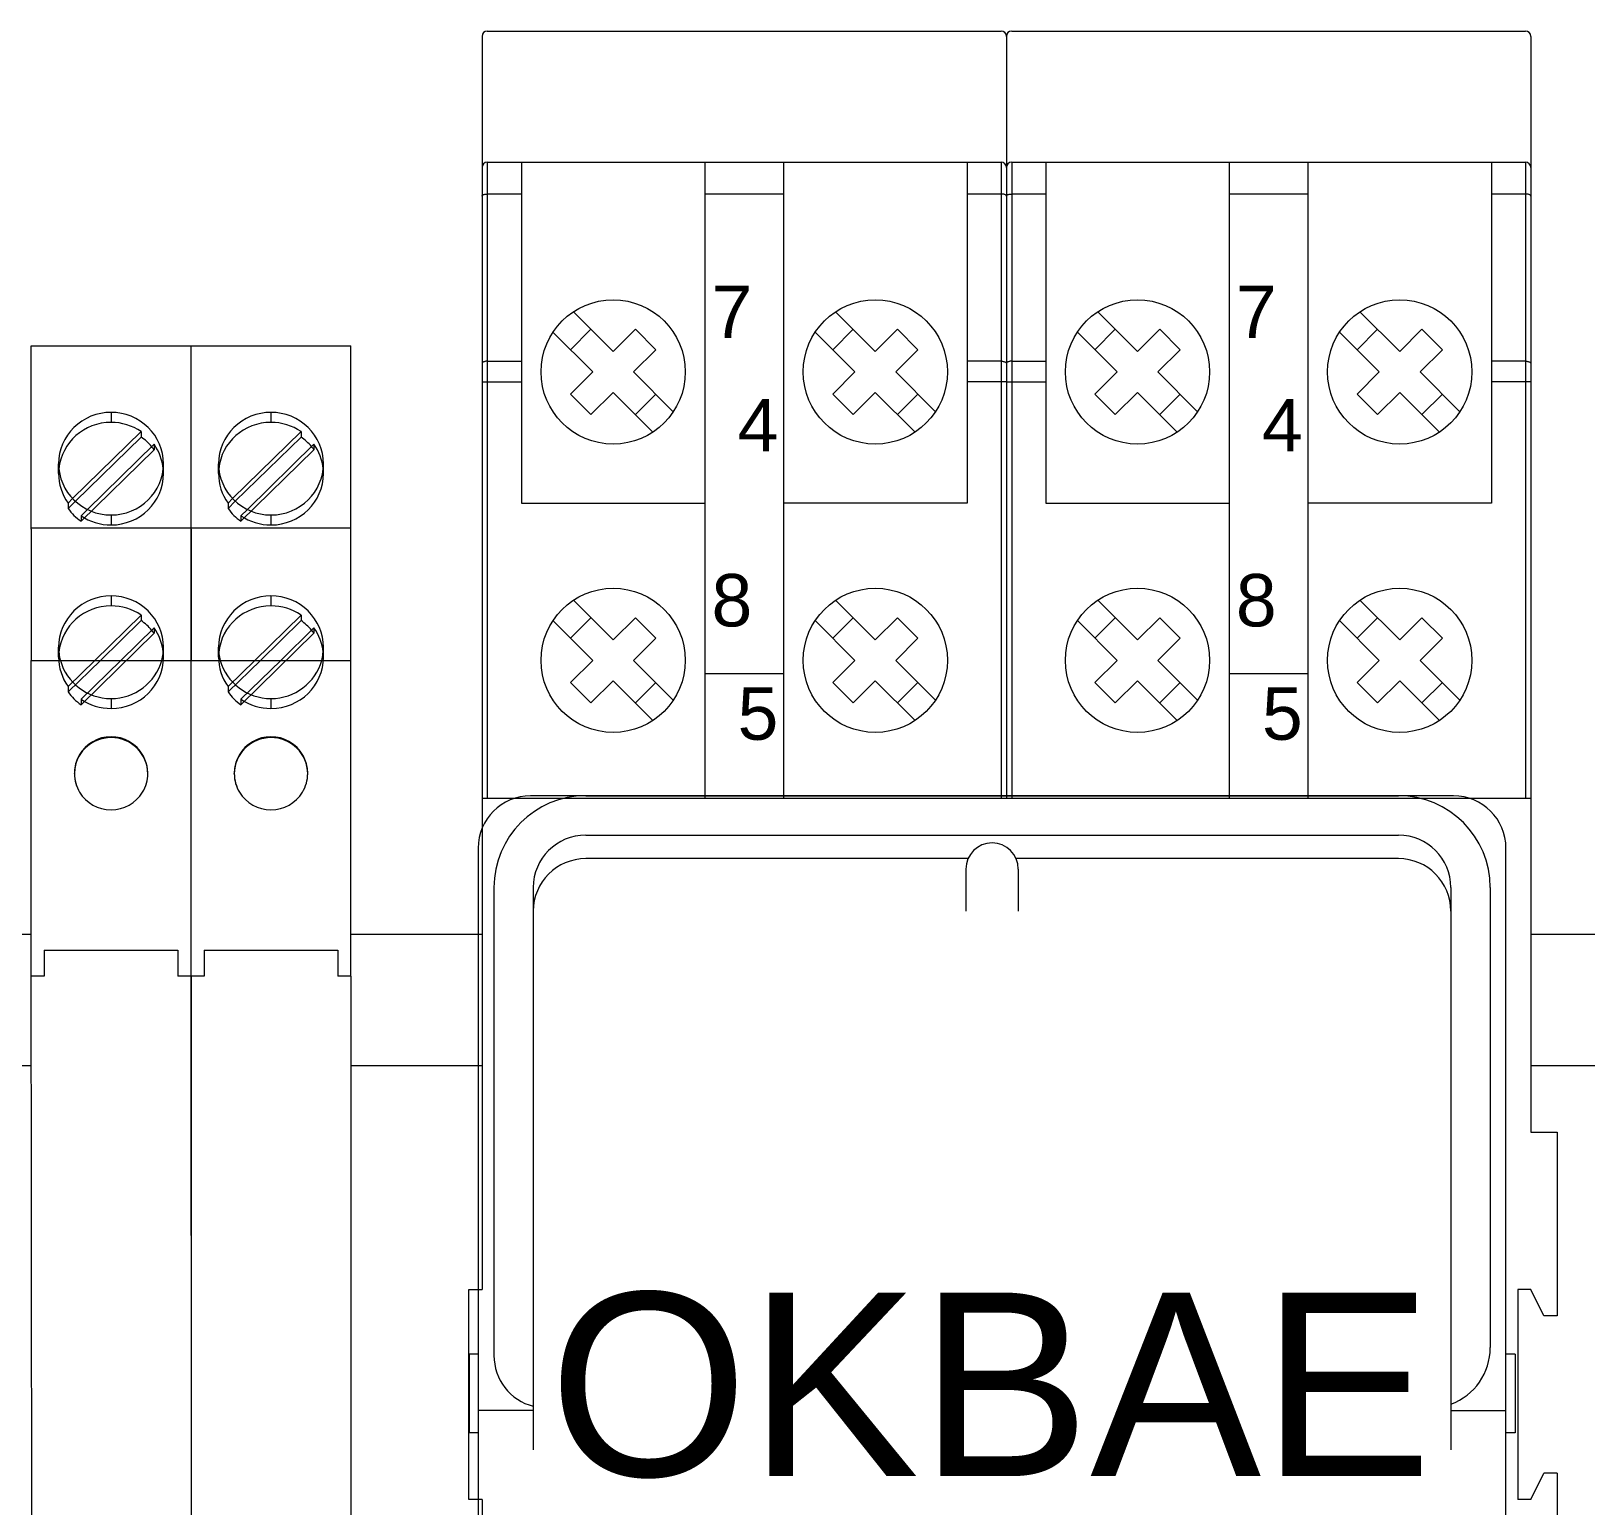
# Model space of a CAD drawing. Header units: millimetres. Extents: x 4137 to 6698, y 1400 to 3585.
# Drawn here: x 6383.2 to 6442.5, y 2304.5 to 2360.8 of the extents above; entities that cross this region are included whole.
import ezdxf

# ---------------------------------------------------------------- set-up
doc = ezdxf.new("R2010")
doc.units = ezdxf.units.MM
doc.layers.add('000-PI-Oprema', color=30, linetype='Continuous', lineweight=5)
doc.layers.add('000-PI-ORMAR', color=2, linetype='Continuous')
doc.layers.add('002-PI-Kabelska kanalica', color=150, linetype='Continuous')
doc.styles.get("Standard").update_dxf_attribs({"font": 'arial.ttf'})

msp = doc.modelspace()

# ---------------------------------------------------------------- linework, layer by layer
at = {"layer": '000-PI-Oprema', "color": 0, "linetype": 'ByBlock', "lineweight": 0}
for p, q in [((6400.447718455784, 2360.567749498172), (6400.447718455784, 2312.767749498176)), ((6400.647718455781, 2360.767749498176), (6420.247718455787, 2360.767749498176)), ((6420.447718455784, 2360.567749498172), (6420.447718455784, 2331.517749498176)), ((6420.647718455781, 2360.767749498176), (6440.247718455787, 2360.767749498176)), ((6440.447718455784, 2360.567749498172), (6440.447718455784, 2318.767749498176)), ((6400.647718455781, 2355.767749498176), (6400.647718455781, 2331.517749498176)), ((6400.647718455781, 2355.767749498176), (6420.247718455787, 2355.767749498176)), ((6401.947718455784, 2355.767749498176), (6401.947718455784, 2342.767749498176)), ((6408.947718455784, 2355.767749498176), (6408.947718455784, 2331.517749498176)), ((6411.947718455784, 2355.767749498176), (6411.947718455784, 2331.517749498176)), ((6418.947718455784, 2355.767749498176), (6418.947718455784, 2342.767749498176)), ((6420.247718455787, 2355.767749498176), (6420.247718455779, 2331.517749498176)), ((6420.647718455781, 2355.767749498176), (6420.647718455781, 2331.517749498176)), ((6420.647718455781, 2355.767749498176), (6440.247718455787, 2355.767749498176)), ((6421.947718455784, 2355.767749498176), (6421.947718455784, 2342.767749498176)), ((6428.947718455784, 2355.767749498176), (6428.947718455784, 2331.517749498176)), ((6431.947718455784, 2355.767749498176), (6431.947718455784, 2331.517749498176)), ((6438.947718455784, 2355.767749498176), (6438.947718455784, 2342.767749498176)), ((6440.247718455787, 2355.767749498176), (6440.247718455779, 2331.517749498176)), ((6401.947718455784, 2354.552670207522), (6400.647718455781, 2354.552670207522)), ((6411.947718455784, 2354.552670207522), (6408.947718455784, 2354.552670207522)), ((6420.247718455787, 2354.552670207522), (6418.947718455784, 2354.552670207522)), ((6421.947718455784, 2354.552670207522), (6420.647718455781, 2354.552670207522)), ((6431.947718455784, 2354.552670207522), (6428.947718455784, 2354.552670207522)), ((6440.247718455787, 2354.552670207522), (6438.947718455784, 2354.552670207522)), ((6403.931371297112, 2350.061746050909), (6405.447718455784, 2348.545398892238)), ((6413.931371297112, 2350.061746050909), (6415.447718455784, 2348.545398892238)), ((6423.931371297112, 2350.061746050909), (6425.447718455784, 2348.545398892238)), ((6433.931371297112, 2350.061746050909), (6435.447718455784, 2348.545398892238)), ((6403.153553837801, 2349.283928591605), (6404.66990099648, 2347.767581432927)), ((6403.821368789548, 2348.616113639866), (6404.599186248852, 2349.39393109917)), ((6405.447718455784, 2348.545398892238), (6406.296246593207, 2349.393927029661)), ((6406.296246593207, 2349.393927029661), (6407.074064052511, 2348.616109570357)), ((6413.153553837801, 2349.283928591605), (6414.66990099648, 2347.767581432927)), ((6413.821368789548, 2348.616113639866), (6414.599186248852, 2349.39393109917)), ((6415.447718455784, 2348.545398892238), (6416.296246593207, 2349.393927029661)), ((6416.296246593207, 2349.393927029661), (6417.074064052511, 2348.616109570357)), ((6423.153553837801, 2349.283928591605), (6424.66990099648, 2347.767581432927)), ((6423.821368789548, 2348.616113639866), (6424.599186248852, 2349.39393109917)), ((6425.447718455784, 2348.545398892238), (6426.296246593207, 2349.393927029661)), ((6426.296246593207, 2349.393927029661), (6427.074064052511, 2348.616109570357)), ((6433.153553837801, 2349.283928591605), (6434.66990099648, 2347.767581432927)), ((6433.821368789548, 2348.616113639866), (6434.599186248852, 2349.39393109917)), ((6435.447718455784, 2348.545398892238), (6436.296246593207, 2349.393927029661)), ((6436.296246593207, 2349.393927029661), (6437.074064052511, 2348.616109570357)), ((6406.225535915088, 2347.767581432927), (6407.074064052511, 2348.616109570357)), ((6416.225535915088, 2347.767581432927), (6417.074064052511, 2348.616109570357)), ((6426.225535915088, 2347.767581432927), (6427.074064052511, 2348.616109570357)), ((6436.225535915088, 2347.767581432927), (6437.074064052511, 2348.616109570357)), ((6400.647718455781, 2348.175578224022), (6401.947718455784, 2348.175578224022)), ((6403.821372859056, 2346.919053295504), (6404.66990099648, 2347.767581432927)), ((6406.225535915088, 2347.767581432927), (6407.741883073759, 2346.251234274256)), ((6413.821372859056, 2346.919053295504), (6414.66990099648, 2347.767581432927)), ((6416.225535915088, 2347.767581432927), (6417.741883073759, 2346.251234274256)), ((6420.247718455779, 2348.175578224022), (6418.947718455784, 2348.175578224022)), ((6420.647718455781, 2348.175578224022), (6421.947718455784, 2348.175578224022)), ((6423.821372859056, 2346.919053295504), (6424.66990099648, 2347.767581432927)), ((6426.225535915088, 2347.767581432927), (6427.741883073759, 2346.251234274256)), ((6433.821372859056, 2346.919053295504), (6434.66990099648, 2347.767581432927)), ((6436.225535915088, 2347.767581432927), (6437.741883073759, 2346.251234274256)), ((6440.247718455779, 2348.175578224022), (6438.947718455784, 2348.175578224022)), ((6400.447718455784, 2347.390657514727), (6401.947718455784, 2347.390657514727)), ((6420.447718455784, 2347.390657514727), (6418.947718455784, 2347.390657514727)), ((6420.447718455784, 2347.390657514727), (6421.947718455784, 2347.390657514727)), ((6440.447718455784, 2347.390657514727), (6438.947718455784, 2347.390657514727)), ((6403.821372859056, 2346.919053295504), (6404.59919031836, 2346.141235836199)), ((6404.59919031836, 2346.141235836199), (6405.447718455784, 2346.989763973623)), ((6405.447718455784, 2346.989763973623), (6406.964065614455, 2345.473416814952)), ((6406.296250662715, 2346.141231766691), (6407.07406812202, 2346.919049225995)), ((6413.821372859056, 2346.919053295504), (6414.59919031836, 2346.141235836199)), ((6414.59919031836, 2346.141235836199), (6415.447718455784, 2346.989763973623)), ((6415.447718455784, 2346.989763973623), (6416.964065614455, 2345.473416814952)), ((6416.296250662715, 2346.141231766691), (6417.07406812202, 2346.919049225995)), ((6423.821372859056, 2346.919053295504), (6424.59919031836, 2346.141235836199)), ((6424.59919031836, 2346.141235836199), (6425.447718455784, 2346.989763973623)), ((6425.447718455784, 2346.989763973623), (6426.964065614455, 2345.473416814952)), ((6426.296250662715, 2346.141231766691), (6427.07406812202, 2346.919049225995)), ((6433.821372859056, 2346.919053295504), (6434.59919031836, 2346.141235836199)), ((6434.59919031836, 2346.141235836199), (6435.447718455784, 2346.989763973623)), ((6435.447718455784, 2346.989763973623), (6436.964065614455, 2345.473416814952)), ((6436.296250662715, 2346.141231766691), (6437.07406812202, 2346.919049225995)), ((6401.947718455784, 2342.767749498176), (6408.947718455784, 2342.767749498176)), ((6418.947718455784, 2342.767749498176), (6411.947718455784, 2342.767749498176)), ((6421.947718455784, 2342.767749498176), (6428.947718455784, 2342.767749498176)), ((6438.947718455784, 2342.767749498176), (6431.947718455784, 2342.767749498176)), ((6403.931371297112, 2339.061746050909), (6405.447718455784, 2337.545398892238)), ((6413.931371297112, 2339.061746050909), (6415.447718455784, 2337.545398892238)), ((6423.931371297112, 2339.061746050909), (6425.447718455784, 2337.545398892238)), ((6433.931371297112, 2339.061746050909), (6435.447718455784, 2337.545398892238)), ((6403.153553837801, 2338.283928591605), (6404.66990099648, 2336.767581432927)), ((6403.821368789548, 2337.616113639866), (6404.599186248852, 2338.39393109917)), ((6405.447718455784, 2337.545398892238), (6406.296246593207, 2338.393927029661)), ((6406.296246593207, 2338.393927029661), (6407.074064052511, 2337.616109570357)), ((6413.153553837801, 2338.283928591605), (6414.66990099648, 2336.767581432927)), ((6413.821368789548, 2337.616113639866), (6414.599186248852, 2338.39393109917)), ((6415.447718455784, 2337.545398892238), (6416.296246593207, 2338.393927029661)), ((6416.296246593207, 2338.393927029661), (6417.074064052511, 2337.616109570357)), ((6423.153553837801, 2338.283928591605), (6424.66990099648, 2336.767581432927)), ((6423.821368789548, 2337.616113639866), (6424.599186248852, 2338.39393109917)), ((6425.447718455784, 2337.545398892238), (6426.296246593207, 2338.393927029661)), ((6426.296246593207, 2338.393927029661), (6427.074064052511, 2337.616109570357)), ((6433.153553837801, 2338.283928591605), (6434.66990099648, 2336.767581432927)), ((6433.821368789548, 2337.616113639866), (6434.599186248852, 2338.39393109917)), ((6435.447718455784, 2337.545398892238), (6436.296246593207, 2338.393927029661)), ((6436.296246593207, 2338.393927029661), (6437.074064052511, 2337.616109570357)), ((6406.225535915088, 2336.767581432927), (6407.074064052511, 2337.616109570357)), ((6416.225535915088, 2336.767581432927), (6417.074064052511, 2337.616109570357)), ((6426.225535915088, 2336.767581432927), (6427.074064052511, 2337.616109570357)), ((6436.225535915088, 2336.767581432927), (6437.074064052511, 2337.616109570357)), ((6403.821372859056, 2335.919053295504), (6404.66990099648, 2336.767581432927)), ((6406.225535915088, 2336.767581432927), (6407.741883073759, 2335.251234274256)), ((6413.821372859056, 2335.919053295504), (6414.66990099648, 2336.767581432927)), ((6416.225535915088, 2336.767581432927), (6417.741883073759, 2335.251234274256)), ((6423.821372859056, 2335.919053295504), (6424.66990099648, 2336.767581432927)), ((6426.225535915088, 2336.767581432927), (6427.741883073759, 2335.251234274256)), ((6433.821372859056, 2335.919053295504), (6434.66990099648, 2336.767581432927)), ((6436.225535915088, 2336.767581432927), (6437.741883073759, 2335.251234274256)), ((6403.821372859056, 2335.919053295504), (6404.59919031836, 2335.141235836199)), ((6404.59919031836, 2335.141235836199), (6405.447718455784, 2335.989763973623)), ((6405.447718455784, 2335.989763973623), (6406.964065614455, 2334.473416814952)), ((6406.296250662715, 2335.141231766691), (6407.07406812202, 2335.919049225995)), ((6411.947718455784, 2336.252114704075), (6408.947718455784, 2336.252114704075)), ((6413.821372859056, 2335.919053295504), (6414.59919031836, 2335.141235836199)), ((6414.59919031836, 2335.141235836199), (6415.447718455784, 2335.989763973623)), ((6415.447718455784, 2335.989763973623), (6416.964065614455, 2334.473416814952)), ((6416.296250662715, 2335.141231766691), (6417.07406812202, 2335.919049225995)), ((6423.821372859056, 2335.919053295504), (6424.59919031836, 2335.141235836199)), ((6424.59919031836, 2335.141235836199), (6425.447718455784, 2335.989763973623)), ((6425.447718455784, 2335.989763973623), (6426.964065614455, 2334.473416814952)), ((6426.296250662715, 2335.141231766691), (6427.07406812202, 2335.919049225995)), ((6431.947718455784, 2336.252114704075), (6428.947718455784, 2336.252114704075)), ((6433.821372859056, 2335.919053295504), (6434.59919031836, 2335.141235836199)), ((6434.59919031836, 2335.141235836199), (6435.447718455784, 2335.989763973623)), ((6435.447718455784, 2335.989763973623), (6436.964065614455, 2334.473416814952)), ((6436.296250662715, 2335.141231766691), (6437.07406812202, 2335.919049225995)), ((6400.447718455784, 2331.517749498176), (6420.447718455784, 2331.517749498176)), ((6437.500876372105, 2331.604035878707), (6402.300876372108, 2331.604035878707)), ((6404.400876372107, 2331.604035878707), (6435.400876372107, 2331.604035878707)), ((6420.447718455784, 2331.517749498176), (6440.447718455784, 2331.517749498176)), ((6404.400876372107, 2330.104035878707), (6435.400876372107, 2330.104035878707)), ((6400.300876372108, 2329.604035878707), (6400.300876372108, 2288.004035878708)), ((6439.500876372105, 2288.004035878708), (6439.500876372105, 2329.604035878707)), ((6418.984361233117, 2329.204035878705), (6404.400876372107, 2329.204035878705)), ((6418.900876372107, 2328.804035878711), (6418.900876372107, 2327.204035878705)), ((6435.400876372107, 2329.204035878705), (6420.817391511097, 2329.204035878705)), ((6420.900876372107, 2328.804035878711), (6420.900876372107, 2327.204035878705)), ((6400.900876372107, 2328.104035878707), (6400.900876372107, 2310.254035878708)), ((6402.400876372107, 2328.104035878707), (6402.400876372107, 2310.254035878708)), ((6437.400876372107, 2328.104035878707), (6437.400876372107, 2310.554035878711)), ((6438.900876372107, 2328.104035878707), (6438.900876372107, 2310.554035878711)), ((6402.400876372107, 2327.204035878705), (6402.400876372107, 2306.65403587871)), ((6437.400876372107, 2327.204035878705), (6437.400876372107, 2306.65403587871)), ((6440.447718455784, 2318.767749498176), (6441.447718455784, 2318.767749498176)), ((6441.447718455784, 2318.767749498176), (6441.447718455784, 2311.767749498176)), ((6399.947718455784, 2304.767749498176), (6399.947718455784, 2312.767749498176)), ((6399.947718455784, 2312.767749498176), (6400.447718455784, 2312.767749498176)), ((6439.947718455784, 2312.767749498176), (6439.947718455784, 2304.767749498176)), ((6440.447718455784, 2312.767749498176), (6439.947718455784, 2312.767749498176)), ((6440.947718455784, 2311.767749498176), (6440.447718455784, 2312.767749498176)), ((6441.447718455784, 2311.767749498176), (6440.947718455784, 2311.767749498176)), ((6399.95087637211, 2310.304035878711), (6399.95087637211, 2307.304035878711)), ((6400.300876372108, 2310.304035878711), (6399.95087637211, 2310.304035878711)), ((6439.850876372104, 2310.304035878711), (6439.500876372105, 2310.304035878711)), ((6439.850876372104, 2310.304035878711), (6439.850876372104, 2307.304035878711)), ((6402.400876372107, 2308.15403587871), (6400.300876372108, 2308.15403587871)), ((6437.400876372107, 2308.15403587871), (6439.500876372105, 2308.15403587871)), ((6400.300876372108, 2307.304035878711), (6399.95087637211, 2307.304035878711)), ((6439.850876372104, 2307.304035878711), (6439.500876372105, 2307.304035878711)), ((6440.447718455784, 2304.767749498176), (6440.947718455784, 2305.767749498176)), ((6441.447718455784, 2305.767749498176), (6440.947718455784, 2305.767749498176)), ((6441.447718455784, 2305.767749498176), (6441.447718455784, 2298.767749498176)), ((6400.447718455784, 2304.767749498176), (6399.947718455784, 2304.767749498176)), ((6400.447718455784, 2304.767749498176), (6400.447718455784, 2261.967749498173)), ((6440.447718455784, 2304.767749498176), (6439.947718455784, 2304.767749498176))]:
    msp.add_line(p, q, dxfattribs=at)
for points in [[(6400.447718455784, 2354.474178136574), (6400.44942948348, 2354.484423407725), (6400.454533290533, 2354.494493379425), (6400.462942549282, 2354.504215751724), (6400.474513375033, 2354.513424172073), (6400.489047787734, 2354.521961081875), (6400.506297099535, 2354.529680412226), (6400.525966169982, 2354.536450083273), (6400.547718455782, 2354.542154264025), (6400.571181769286, 2354.546695354373), (6400.595954646735, 2354.549995655078), (6400.621613217336, 2354.551998696974), (6400.647718455781, 2354.552670207522)], [(6420.447718455784, 2354.474178136574), (6420.446007428036, 2354.484423407725), (6420.440903621035, 2354.494493379425), (6420.432494362285, 2354.504215751724), (6420.420923536534, 2354.513424172073), (6420.406389123833, 2354.521961081875), (6420.389139812032, 2354.529680412226), (6420.369470741585, 2354.536450083273), (6420.347718455785, 2354.542154264025), (6420.32425514223, 2354.546695354373), (6420.299482264782, 2354.549995655078), (6420.273823694231, 2354.551998696974), (6420.247718455787, 2354.552670207522)], [(6420.447718455784, 2354.474178136574), (6420.44942948348, 2354.484423407725), (6420.454533290533, 2354.494493379425), (6420.462942549282, 2354.504215751724), (6420.474513375033, 2354.513424172073), (6420.489047787734, 2354.521961081875), (6420.506297099535, 2354.529680412226), (6420.525966169982, 2354.536450083273), (6420.547718455782, 2354.542154264025), (6420.571181769286, 2354.546695354373), (6420.595954646735, 2354.549995655078), (6420.621613217336, 2354.551998696974), (6420.647718455781, 2354.552670207522)], [(6440.447718455784, 2354.474178136574), (6440.446007428036, 2354.484423407725), (6440.440903621035, 2354.494493379425), (6440.432494362285, 2354.504215751724), (6440.420923536534, 2354.513424172073), (6440.406389123833, 2354.521961081875), (6440.389139812032, 2354.529680412226), (6440.369470741585, 2354.536450083273), (6440.347718455785, 2354.542154264025), (6440.32425514223, 2354.546695354373), (6440.299482264782, 2354.549995655078), (6440.273823694231, 2354.551998696974), (6440.247718455787, 2354.552670207522)], [(6400.647718455781, 2348.175578224022), (6400.621613217336, 2348.174906713524), (6400.595954646735, 2348.172903671577), (6400.571181769286, 2348.169603370923), (6400.547718455782, 2348.165062280525), (6400.525966169982, 2348.159358099772), (6400.506297099535, 2348.152588428726), (6400.489047787734, 2348.144869098374), (6400.474513375033, 2348.136332188573), (6400.462942549282, 2348.127123768223), (6400.454533290533, 2348.117401395975), (6400.44942948348, 2348.107331424275), (6400.447718455784, 2348.097086153124)], [(6420.247718455779, 2348.175578224022), (6420.273823694231, 2348.174906713524), (6420.299482264782, 2348.172903671577), (6420.32425514223, 2348.169603370923), (6420.347718455785, 2348.165062280525), (6420.369470741585, 2348.159358099772), (6420.389139812032, 2348.152588428726), (6420.406389123833, 2348.144869098374), (6420.420923536534, 2348.136332188573), (6420.432494362285, 2348.127123768223), (6420.440903621035, 2348.117401395975), (6420.446007428036, 2348.107331424275), (6420.447718455784, 2348.097086153124)], [(6420.647718455781, 2348.175578224022), (6420.621613217336, 2348.174906713524), (6420.595954646735, 2348.172903671577), (6420.571181769286, 2348.169603370923), (6420.547718455782, 2348.165062280525), (6420.525966169982, 2348.159358099772), (6420.506297099535, 2348.152588428726), (6420.489047787734, 2348.144869098374), (6420.474513375033, 2348.136332188573), (6420.462942549282, 2348.127123768223), (6420.454533290533, 2348.117401395975), (6420.44942948348, 2348.107331424275), (6420.447718455784, 2348.097086153124)], [(6440.247718455779, 2348.175578224022), (6440.273823694231, 2348.174906713524), (6440.299482264782, 2348.172903671577), (6440.32425514223, 2348.169603370923), (6440.347718455785, 2348.165062280525), (6440.369470741585, 2348.159358099772), (6440.389139812032, 2348.152588428726), (6440.406389123833, 2348.144869098374), (6440.420923536534, 2348.136332188573), (6440.432494362285, 2348.127123768223), (6440.440903621035, 2348.117401395975), (6440.446007428036, 2348.107331424275), (6440.447718455784, 2348.097086153124)]]:
    msp.add_lwpolyline(points, dxfattribs=at)
for centre in [(6405.447718455784, 2347.767581432927), (6415.447718455784, 2347.767581432927), (6425.447718455784, 2347.767581432927), (6435.447718455784, 2347.767581432927), (6405.447718455784, 2336.767581432927), (6415.447718455784, 2336.767581432927), (6425.447718455784, 2336.767581432927), (6435.447718455784, 2336.767581432927)]:
    msp.add_circle(centre, 2.75, dxfattribs=at)
for centre, radius, start, end in [((6400.647718455781, 2360.567749498172), 0.2, 90, 180), ((6420.247718455787, 2360.567749498172), 0.2, 0, 90), ((6420.647718455781, 2360.567749498172), 0.2, 90, 180), ((6440.247718455787, 2360.567749498172), 0.2, 0, 90), ((6400.647718455781, 2355.567749498172), 0.2, 90, 180), ((6420.247718455787, 2355.567749498172), 0.2, 0, 90), ((6420.647718455781, 2355.567749498172), 0.2, 90, 180), ((6440.247718455787, 2355.567749498172), 0.2, 0, 90), ((6402.300876372108, 2329.604035878707), 2, 90, 180), ((6404.400876372107, 2328.104035878707), 3.499999999999998, 90, 180), ((6435.400876372107, 2328.104035878707), 3.499999999999998, 0, 90), ((6437.500876372105, 2329.604035878707), 2, 0, 90), ((6404.400876372107, 2328.104035878707), 1.999999999999999, 90, 180), ((6435.400876372107, 2328.104035878707), 1.999999999999999, 0, 90), ((6419.900876372107, 2328.804035878711), 1, 0, 180), ((6404.400876372107, 2327.204035878705), 2, 90, 180), ((6435.400876372107, 2327.204035878705), 2, 0, 90), ((6436.600876372104, 2310.554035878711), 2.299999999999998, 290.3544063984105, 0), ((6402.900876372107, 2310.254035878708), 1.999999999999999, 180, 255.5224878140901)]:
    msp.add_arc(centre, radius, start, end, dxfattribs=at)
at = {"layer": '000-PI-ORMAR', "color": 0, "linetype": 'ByBlock', "lineweight": 0}
for p, q in [((6383.247718455786, 2348.767749498203), (6383.247718455786, 2348.767749498203)), ((6383.247718455786, 2348.767749498239), (6383.247718455786, 2348.767749498239)), ((6383.247718455786, 2348.767749350181), (6383.247718455786, 2348.767749350181)), ((6383.247718455786, 2348.767749350217), (6383.247718455786, 2348.767749350217)), ((6383.247718455786, 2348.767749350217), (6389.347718455784, 2348.767749350217)), ((6383.247718455786, 2342.311975350397), (6383.247718455786, 2348.767749350217)), ((6383.247718455786, 2348.767749202195), (6389.347718455784, 2348.767749202195)), ((6383.247718455786, 2342.311975202375), (6383.247718455786, 2348.767749202195)), ((6389.347718455784, 2348.767749498203), (6389.347718455784, 2348.767749498203)), ((6389.347718455784, 2348.767749498239), (6389.347718455784, 2348.767749498239)), ((6389.347718455786, 2348.767749498203), (6389.347718455786, 2348.767749498203)), ((6389.347718455786, 2348.767749498239), (6389.347718455786, 2348.767749498239)), ((6389.347718455784, 2348.767749350181), (6389.347718455784, 2348.767749350181)), ((6389.347718455784, 2348.767749350217), (6389.347718455784, 2348.767749350217)), ((6389.347718455777, 2348.767749350217), (6389.347718455777, 2348.767749350217)), ((6389.347718455784, 2342.311975350397), (6389.347718455784, 2348.767749350217)), ((6389.347718455786, 2348.767749350181), (6389.347718455786, 2348.767749350181)), ((6389.347718455786, 2348.767749350217), (6389.347718455786, 2348.767749350217)), ((6389.347718455786, 2348.767749350217), (6395.447718455785, 2348.767749350217)), ((6389.347718455786, 2342.311975350397), (6389.347718455786, 2348.767749350217)), ((6389.347718455779, 2348.767749350217), (6389.347718455779, 2348.767749350217)), ((6389.347718455777, 2348.767749202195), (6389.347718455777, 2348.767749202195)), ((6389.347718455784, 2342.311975202375), (6389.347718455784, 2348.767749202195)), ((6389.347718455786, 2348.767749202195), (6395.447718455785, 2348.767749202195)), ((6389.347718455786, 2342.311975202375), (6389.347718455786, 2348.767749202195)), ((6389.347718455779, 2348.767749202195), (6389.347718455779, 2348.767749202195)), ((6389.347718455784, 2347.922841835023), (6389.347718455784, 2348.367749498187)), ((6389.347718455784, 2347.922841687001), (6389.347718455784, 2348.367749350165)), ((6395.447718455785, 2348.767749498203), (6395.447718455785, 2348.767749498203)), ((6395.447718455785, 2348.767749498239), (6395.447718455785, 2348.767749498239)), ((6395.447718455785, 2348.767749350181), (6395.447718455785, 2348.767749350181)), ((6395.447718455785, 2348.767749350217), (6395.447718455785, 2348.767749350217)), ((6395.447718455777, 2348.767749350217), (6395.447718455777, 2348.767749350217)), ((6395.447718455785, 2342.311975350397), (6395.447718455785, 2348.767749350217)), ((6395.447718455777, 2348.767749202195), (6395.447718455777, 2348.767749202195)), ((6395.447718455785, 2342.311975202375), (6395.447718455785, 2348.767749202195)), ((6395.447718455785, 2347.922841835023), (6395.447718455785, 2348.367749498187)), ((6395.447718455785, 2347.922841687001), (6395.447718455785, 2348.367749350165)), ((6383.247718455786, 2347.267749498152), (6383.247718455786, 2347.267749498152)), ((6383.247718455786, 2347.26774935013), (6383.247718455786, 2347.26774935013)), ((6389.347718455786, 2347.267749498152), (6389.347718455786, 2347.267749498152)), ((6389.347718455786, 2347.26774935013), (6389.347718455786, 2347.26774935013)), ((6386.297718455781, 2346.224565581867), (6386.297718455781, 2345.845126748236)), ((6389.347718455784, 2345.204001154639), (6389.347718455784, 2346.080608965223)), ((6389.347718455784, 2345.204001006617), (6389.347718455784, 2346.080608817201)), ((6392.397718455782, 2346.224565581867), (6392.397718455782, 2345.845126748236)), ((6395.447718455785, 2345.204001154639), (6395.447718455785, 2346.080608965223)), ((6395.447718455785, 2345.204001006617), (6395.447718455785, 2346.080608817201)), ((6387.442621113928, 2345.492873695946), (6384.830988818742, 2342.938311832409)), ((6387.442621113928, 2345.492873695946), (6387.442621113928, 2345.284962005125)), ((6393.542621113928, 2345.492873695946), (6390.930988818743, 2342.938311832409)), ((6393.542621113928, 2345.492873695946), (6393.542621113928, 2345.284962005125)), ((6384.937237742422, 2342.834327271366), (6387.442621113928, 2345.284962005125)), ((6385.395613874643, 2342.522281754083), (6387.937595860755, 2345.008715334914)), ((6387.937595860755, 2345.008715334914), (6387.937595860755, 2344.800803644093)), ((6391.037237742422, 2342.834327271366), (6393.542621113928, 2345.284962005125)), ((6391.495613874643, 2342.522281754083), (6394.037595860756, 2345.008715334914)), ((6394.037595860756, 2345.008715334914), (6394.037595860756, 2344.800803644093)), ((6384.297718408102, 2343.888827841385), (6384.297718408102, 2344.268268149002)), ((6387.937595860755, 2344.800803644093), (6385.152815797627, 2342.076877706769)), ((6388.297718455781, 2343.888831112968), (6388.297718455781, 2344.26827053019)), ((6390.397718408102, 2343.888827841385), (6390.397718408102, 2344.268268149002)), ((6394.037595860756, 2344.800803644093), (6391.252815797628, 2342.076877706769)), ((6394.397718455782, 2343.888831112968), (6394.397718455782, 2344.26827053019)), ((6384.830988818742, 2342.938311832409), (6384.6578410508, 2342.768947758622)), ((6384.6578410508, 2342.561036067809), (6384.937237742422, 2342.834327271366)), ((6384.6578410508, 2342.768947758622), (6384.6578410508, 2342.561036067809)), ((6385.152815797627, 2342.28478939759), (6385.395613874643, 2342.522281754083)), ((6390.930988818743, 2342.938311832409), (6390.7578410508, 2342.768947758622)), ((6390.7578410508, 2342.561036067809), (6391.037237742422, 2342.834327271366)), ((6390.7578410508, 2342.768947758622), (6390.7578410508, 2342.561036067809)), ((6391.252815797628, 2342.28478939759), (6391.495613874643, 2342.522281754083)), ((6383.247718455786, 2341.767749350217), (6383.247718455786, 2342.311975350397)), ((6383.247718455786, 2341.767749202195), (6383.247718455786, 2342.311975202375)), ((6385.152815797627, 2342.28478939759), (6385.152815797627, 2342.076877706769)), ((6386.297718455781, 2342.311975176393), (6386.297718455781, 2341.9325363453)), ((6389.347718455784, 2341.767749350217), (6389.347718455784, 2342.311975350397)), ((6389.347718455786, 2341.767749350217), (6389.347718455786, 2342.311975350397)), ((6389.347718455784, 2341.767749202195), (6389.347718455784, 2342.311975202375)), ((6389.347718455786, 2341.767749202195), (6389.347718455786, 2342.311975202375)), ((6391.252815797628, 2342.28478939759), (6391.252815797628, 2342.076877706769)), ((6392.397718455782, 2342.311975176393), (6392.397718455782, 2341.9325363453)), ((6395.447718455785, 2341.767749350217), (6395.447718455785, 2342.311975350397)), ((6395.447718455785, 2341.767749202195), (6395.447718455785, 2342.311975202375)), ((6383.247718455786, 2341.816255193885), (6389.347718455784, 2341.816255193885)), ((6383.247718455786, 2341.767749350217), (6383.247718455786, 2341.767749350217)), ((6383.247718455786, 2341.767749350217), (6383.247718455786, 2336.767749498152)), ((6383.247718455786, 2341.767749202195), (6383.247718455786, 2341.767749202195)), ((6383.247718455786, 2341.767749202195), (6383.247718455786, 2336.76774935013)), ((6389.347718455786, 2341.816255193885), (6395.447718455785, 2341.816255193885)), ((6389.347718455784, 2341.767749350217), (6389.347718455784, 2341.767749350217)), ((6389.347718455784, 2336.767749498152), (6389.347718455784, 2341.767749350217)), ((6389.347718455786, 2341.767749350217), (6389.347718455786, 2341.767749350217)), ((6389.347718455786, 2341.767749350217), (6389.347718455786, 2336.767749498152)), ((6389.347718455784, 2341.767749202195), (6389.347718455784, 2341.767749202195)), ((6389.347718455784, 2336.76774935013), (6389.347718455784, 2341.767749202195)), ((6389.347718455786, 2341.767749202195), (6389.347718455786, 2341.767749202195)), ((6389.347718455786, 2341.767749202195), (6389.347718455786, 2336.76774935013)), ((6395.447718455785, 2341.767749350217), (6395.447718455785, 2341.767749350217)), ((6395.447718455785, 2336.767749498152), (6395.447718455785, 2341.767749350217)), ((6395.447718455785, 2341.767749202195), (6395.447718455785, 2341.767749202195)), ((6395.447718455785, 2336.76774935013), (6395.447718455785, 2341.767749202195)), ((6386.297718455781, 2339.224565581867), (6386.297718455781, 2338.845126748236)), ((6389.347718455784, 2338.204001154639), (6389.347718455784, 2339.076123825214)), ((6389.347718455784, 2338.204001006617), (6389.347718455784, 2339.076123677192)), ((6392.397718455782, 2339.224565581867), (6392.397718455782, 2338.845126748236)), ((6395.447718455785, 2338.204001154639), (6395.447718455785, 2339.076123825214)), ((6395.447718455785, 2338.204001006617), (6395.447718455785, 2339.076123677192)), ((6387.442621113928, 2338.492873695946), (6385.678956464005, 2336.76774935013)), ((6385.891513025678, 2336.76774935013), (6387.442621113928, 2338.284962005132)), ((6387.442621113928, 2338.492873695946), (6387.442621113928, 2338.284962005132)), ((6393.542621113928, 2338.492873695946), (6391.778956464005, 2336.76774935013)), ((6391.991513025679, 2336.76774935013), (6393.542621113928, 2338.284962005132)), ((6393.542621113928, 2338.492873695946), (6393.542621113928, 2338.284962005132)), ((6387.937595860762, 2337.800803644093), (6385.152815797627, 2335.076877706769)), ((6386.668905957667, 2336.76774935013), (6387.937595860762, 2338.008715334914)), ((6387.937595860755, 2338.008715334914), (6387.937595860762, 2337.800803644093)), ((6394.037595860763, 2337.800803644093), (6391.252815797628, 2335.076877706769)), ((6392.768905957667, 2336.76774935013), (6394.037595860763, 2338.008715334914)), ((6394.037595860756, 2338.008715334914), (6394.037595860763, 2337.800803644093)), ((6384.297718408102, 2336.888827841385), (6384.297718408102, 2337.268268149002)), ((6388.297718455781, 2336.888831112968), (6388.297718455781, 2337.26827053019)), ((6390.397718408102, 2336.888827841385), (6390.397718408102, 2337.268268149002)), ((6394.397718455782, 2336.888831112968), (6394.397718455782, 2337.26827053019)), ((6383.247718455786, 2326.417749350241), (6383.247718455786, 2336.767749498152)), ((6383.247718455786, 2336.767749498152), (6383.247718455786, 2336.767749498152)), ((6383.247718455786, 2336.76774935013), (6389.347718455784, 2336.76774935013)), ((6383.247718455786, 2326.417749202219), (6383.247718455786, 2336.76774935013)), ((6383.247718455786, 2336.76774935013), (6383.247718455786, 2336.76774935013)), ((6384.6578410508, 2335.561036067809), (6385.891513025678, 2336.76774935013)), ((6385.678956464005, 2336.76774935013), (6384.6578410508, 2335.768947758622)), ((6385.152815797627, 2335.28478939759), (6386.668905957667, 2336.76774935013)), ((6389.347718455784, 2336.767749498152), (6389.347718455784, 2336.767749498152)), ((6389.347718455784, 2326.417749350241), (6389.347718455784, 2336.767749498152)), ((6389.347718455786, 2326.417749350241), (6389.347718455786, 2336.767749498152)), ((6389.347718455786, 2336.767749498152), (6389.347718455786, 2336.767749498152)), ((6389.347718455784, 2336.76774935013), (6389.347718455784, 2336.76774935013)), ((6389.347718455784, 2326.417749202219), (6389.347718455784, 2336.76774935013)), ((6389.347718455786, 2336.76774935013), (6395.447718455785, 2336.76774935013)), ((6389.347718455786, 2326.417749202219), (6389.347718455786, 2336.76774935013)), ((6389.347718455786, 2336.76774935013), (6389.347718455786, 2336.76774935013)), ((6390.7578410508, 2335.561036067809), (6391.991513025679, 2336.76774935013)), ((6391.778956464005, 2336.76774935013), (6390.7578410508, 2335.768947758622)), ((6391.252815797628, 2335.28478939759), (6392.768905957667, 2336.76774935013)), ((6395.447718455785, 2336.767749498152), (6395.447718455785, 2336.767749498152)), ((6395.447718455785, 2326.417749350241), (6395.447718455785, 2336.767749498152)), ((6395.447718455785, 2336.76774935013), (6395.447718455785, 2336.76774935013)), ((6395.447718455785, 2326.417749202219), (6395.447718455785, 2336.76774935013)), ((6384.6578410508, 2335.768947758622), (6384.6578410508, 2335.561036067809)), ((6390.7578410508, 2335.768947758622), (6390.7578410508, 2335.561036067809)), ((6385.152815797627, 2335.28478939759), (6385.152815797627, 2335.076877706769)), ((6386.297718455781, 2335.311975178932), (6386.297718455781, 2334.9325363453)), ((6391.252815797628, 2335.28478939759), (6391.252815797628, 2335.076877706769)), ((6392.397718455782, 2335.311975178932), (6392.397718455782, 2334.9325363453)), ((6384.897718431944, 2332.444575827225), (6384.897718431944, 2332.453200857742)), ((6387.697718455783, 2332.44463127665), (6387.697718455783, 2332.453261324675)), ((6390.997718431944, 2332.444575827225), (6390.997718431944, 2332.453200857742)), ((6393.797718455783, 2332.44463127665), (6393.797718455783, 2332.453261324675)), ((6383.272718455787, 2300.216923274068), (6383.247718455786, 2326.417749350241)), ((6383.272718455787, 2300.216923126046), (6383.247718455786, 2326.417749202219)), ((6389.347718455784, 2324.717749498193), (6389.347718455784, 2326.417749350241)), ((6389.372718455787, 2300.216923274068), (6389.347718455786, 2326.417749350241)), ((6389.347718455784, 2324.717749350171), (6389.347718455784, 2326.417749202219)), ((6389.372718455787, 2300.216923126046), (6389.347718455786, 2326.417749202219)), ((6395.447718455785, 2324.717749498193), (6395.447718455785, 2326.417749350241)), ((6395.447718455785, 2324.717749350171), (6395.447718455785, 2326.417749202219)), ((6383.247718455786, 2325.767749498203), (6383.247718455786, 2325.767749498203)), ((6383.247718455786, 2325.767749350181), (6383.247718455786, 2325.767749350181)), ((6383.747718455786, 2325.717749350127), (6388.847718455791, 2325.717749350127)), ((6383.747718455786, 2325.717749350127), (6383.747718455786, 2325.717749350127)), ((6383.747718455786, 2325.717749350127), (6383.747718455786, 2324.717749350171)), ((6388.847718455791, 2325.717749350127), (6388.847718455791, 2325.717749350127)), ((6388.847718455791, 2325.717749350127), (6388.847718455791, 2324.717749350171)), ((6389.347718455784, 2325.767749498203), (6389.347718455784, 2325.767749498203)), ((6389.347718455786, 2325.767749498203), (6389.347718455786, 2325.767749498203)), ((6389.347718455784, 2325.767749350181), (6389.347718455784, 2325.767749350181)), ((6389.347718455786, 2325.767749350181), (6389.347718455786, 2325.767749350181)), ((6389.847718455786, 2325.717749350127), (6394.947718455792, 2325.717749350127)), ((6389.847718455786, 2325.717749350127), (6389.847718455786, 2325.717749350127)), ((6389.847718455786, 2325.717749350127), (6389.847718455786, 2324.717749350171)), ((6394.947718455792, 2325.717749350127), (6394.947718455792, 2325.717749350127)), ((6394.947718455792, 2325.717749350127), (6394.947718455792, 2324.717749350171)), ((6395.447718455785, 2325.767749498203), (6395.447718455785, 2325.767749498203)), ((6395.447718455785, 2325.767749350181), (6395.447718455785, 2325.767749350181)), ((6383.247718455786, 2324.9677494982), (6383.247718455786, 2324.9677494982)), ((6383.247718455786, 2324.967749350178), (6383.247718455786, 2324.967749350178)), ((6383.247718455786, 2324.7177494982), (6383.247718455786, 2324.717749498193)), ((6383.247718455786, 2324.717749350178), (6383.247718455786, 2324.717749350171)), ((6383.747718455786, 2324.717749350171), (6383.247718455786, 2324.717749350171)), ((6383.747718455786, 2324.717749350178), (6383.747718455786, 2324.717749350171)), ((6388.847718455791, 2324.717749350171), (6388.847718455791, 2324.717749350178)), ((6389.347718455784, 2324.717749350171), (6388.847718455791, 2324.717749350171)), ((6389.347718455784, 2324.9677494982), (6389.347718455784, 2324.9677494982)), ((6389.347718455786, 2324.9677494982), (6389.347718455786, 2324.9677494982)), ((6389.347718455784, 2324.967749350178), (6389.347718455784, 2324.967749350178)), ((6389.347718455786, 2324.967749350178), (6389.347718455786, 2324.967749350178)), ((6389.347718455784, 2324.717749498193), (6389.347718455784, 2324.7177494982)), ((6389.347718455784, 2324.7177494982), (6389.347718455791, 2298.417749498197)), ((6389.347718455786, 2324.7177494982), (6389.347718455786, 2324.717749498193)), ((6389.347718455784, 2324.717749350171), (6389.347718455784, 2324.717749350178)), ((6389.347718455784, 2324.717749350178), (6389.347718455791, 2298.417749350175)), ((6389.347718455786, 2324.717749350178), (6389.347718455786, 2324.717749350171)), ((6389.847718455786, 2324.717749350171), (6389.347718455786, 2324.717749350171)), ((6389.847718455786, 2324.717749350178), (6389.847718455786, 2324.717749350171)), ((6394.947718455792, 2324.717749350171), (6394.947718455792, 2324.717749350178)), ((6395.447718455785, 2324.717749350171), (6394.947718455792, 2324.717749350171)), ((6395.447718455785, 2324.9677494982), (6395.447718455785, 2324.9677494982)), ((6395.447718455785, 2324.967749350178), (6395.447718455785, 2324.967749350178)), ((6395.447718455785, 2324.717749498193), (6395.447718455785, 2324.7177494982)), ((6395.447718455785, 2324.7177494982), (6395.447718455792, 2298.417749498197)), ((6395.447718455785, 2324.717749350171), (6395.447718455785, 2324.717749350178)), ((6395.447718455785, 2324.717749350178), (6395.447718455792, 2298.417749350175)), ((6383.247718455786, 2324.008434972651), (6383.247718455786, 2324.008434972651)), ((6383.247718455786, 2324.008434824629), (6383.247718455786, 2324.008434824629)), ((6389.347718455784, 2324.008434972651), (6389.347718455784, 2324.008434972651)), ((6389.347718455786, 2324.008434972651), (6389.347718455786, 2324.008434972651)), ((6389.347718455784, 2324.008434824629), (6389.347718455784, 2324.008434824629)), ((6389.347718455786, 2324.008434824629), (6389.347718455786, 2324.008434824629)), ((6395.447718455785, 2324.008434972651), (6395.447718455785, 2324.008434972651)), ((6395.447718455785, 2324.008434824629), (6395.447718455785, 2324.008434824629))]:
    msp.add_line(p, q, dxfattribs=at)
for centre in [(6386.297718455781, 2332.453261432476), (6392.397718455782, 2332.453261432476)]:
    msp.add_arc(centre, 1.4, 0, 180.000019847736, dxfattribs=at)
for centre, major_axis, ratio, start_param, end_param in [((6386.297718455781, 2344.2682703804), (-1.99999999999995, -3.519509470290158e-13), 0.9781476007338056, -1.570796326794899, 0), ((6386.297718455781, 2344.2682703804), (-1.99999999999995, -3.519509470290158e-13), 0.9781476007338056, 3.141592653589788, 4.712388980384687), ((6392.397718455782, 2344.2682703804), (-1.99999999999995, -3.519509470290158e-13), 0.9781476007338056, -1.570796326794899, 0), ((6392.397718455782, 2344.2682703804), (-1.99999999999995, -3.519509470290158e-13), 0.9781476007338056, 3.141592653589788, 4.712388980384687), ((6386.297718455781, 2343.888831546768), (-1.99999999999995, -3.519509470290158e-13), 0.9781476007338056, -1.570796326794899, -0.09713159134151776), ((6386.297718455781, 2343.888831546768), (-1.99999999999995, -3.519509470290158e-13), 0.9781476007338056, -2.180288722028743, -1.570796326794899), ((6392.397718455782, 2343.888831546768), (-1.99999999999995, -3.519509470290158e-13), 0.9781476007338056, -1.570796326794899, -0.09713159134151776), ((6392.397718455782, 2343.888831546768), (-1.99999999999995, -3.519509470290158e-13), 0.9781476007338056, -2.180288722028743, -1.570796326794899), ((6386.297718455781, 2343.680919855947), (1.99999999999995, 1.342544721682122e-13), 0.9781476007337913, 0.6853815909877129, 0.9613039315611746), ((6386.297718455781, 2343.680919855947), (1.99999999999995, 1.342544721682122e-13), 0.9781476007337913, 0.609492395233697, 0.6853815909877129), ((6386.297718455781, 2343.888831546768), (-1.99999999999995, -3.519509470290158e-13), 0.9781476007338056, -3.044461057889382, -2.532100258356166), ((6392.397718455782, 2343.680919855947), (1.99999999999995, 1.342544721682122e-13), 0.9781476007337913, 0.6853815909877129, 0.9613039315611746), ((6392.397718455782, 2343.680919855947), (1.99999999999995, 1.342544721682122e-13), 0.9781476007337913, 0.609492395233697, 0.6853815909877129), ((6392.397718455782, 2343.888831546768), (-1.99999999999995, -3.519509470290158e-13), 0.9781476007338056, -3.044461057889382, -2.532100258356166), ((6386.297718455781, 2344.2682703804), (-1.99999999999995, -3.519509470290158e-13), 0.9781476007338056, 0, 1.570796326794895), ((6386.297718455781, 2344.2682703804), (-1.99999999999995, -3.519509470290158e-13), 0.9781476007338056, 1.570796326794895, 3.141592653589788), ((6392.397718455782, 2344.2682703804), (-1.99999999999995, -3.519509470290158e-13), 0.9781476007338056, 0, 1.570796326794895), ((6392.397718455782, 2344.2682703804), (-1.99999999999995, -3.519509470290158e-13), 0.9781476007338056, 1.570796326794895, 3.141592653589788), ((6386.297718455781, 2343.888831546768), (-1.99999999999995, -3.519509470290158e-13), 0.9781476007338056, -0.09713159134151776, 0), ((6386.297718455781, 2343.888831546768), (-1.99999999999995, -3.519509470290158e-13), 0.9781476007338056, 0, 0.6094923952336275), ((6386.297718455781, 2343.888831546768), (-1.99999999999995, -3.519509470290158e-13), 0.9781476007338056, 1.570796326794895, 3.14159265358978), ((6386.297718455781, 2343.888831546768), (-1.99999999999995, -3.519509470290158e-13), 0.9781476007338056, 3.14159265358978, 3.238724249290204), ((6392.397718455782, 2343.888831546768), (-1.99999999999995, -3.519509470290158e-13), 0.9781476007338056, -0.09713159134151776, 0), ((6392.397718455782, 2343.888831546768), (-1.99999999999995, -3.519509470290158e-13), 0.9781476007338056, 0, 0.6094923952336275), ((6392.397718455782, 2343.888831546768), (-1.99999999999995, -3.519509470290158e-13), 0.9781476007338056, 1.570796326794895, 3.14159265358978), ((6392.397718455782, 2343.888831546768), (-1.99999999999995, -3.519509470290158e-13), 0.9781476007338056, 3.14159265358978, 3.238724249290204), ((6386.297718455781, 2343.680919855947), (1.99999999999995, 1.342544721682122e-13), 0.9781476007337913, -2.532100258356052, -2.180288722028622), ((6392.397718455782, 2343.680919855947), (1.99999999999995, 1.342544721682122e-13), 0.9781476007337913, -2.532100258356052, -2.180288722028622), ((6386.297718455781, 2343.888831546768), (-1.99999999999995, -3.519509470290158e-13), 0.9781476007338056, 0.9613039315610596, 1.570796326794895), ((6392.397718455782, 2343.888831546768), (-1.99999999999995, -3.519509470290158e-13), 0.9781476007338056, 0.9613039315610596, 1.570796326794895), ((6386.297718455781, 2337.2682703804), (-1.99999999999995, -3.522398620381253e-13), 0.9781476007338034, -1.570796326794899, 0), ((6386.297718455781, 2337.2682703804), (-1.99999999999995, -3.522398620381253e-13), 0.9781476007338034, 3.141592653589787, 4.712388980384687), ((6392.397718455782, 2337.2682703804), (-1.99999999999995, -3.522398620381253e-13), 0.9781476007338034, -1.570796326794899, 0), ((6392.397718455782, 2337.2682703804), (-1.99999999999995, -3.522398620381253e-13), 0.9781476007338034, 3.141592653589787, 4.712388980384687), ((6386.297718455781, 2336.888831546768), (-1.99999999999995, -3.522398620381253e-13), 0.9781476007338034, -1.570796326794899, -0.09713159134150351), ((6386.297718455781, 2336.888831546768), (-1.99999999999995, -3.522398620381253e-13), 0.9781476007338034, -2.180288722028735, -1.570796326794899), ((6386.297718455781, 2336.680919855947), (1.99999999999995, 1.342544721682122e-13), 0.9781476007337913, 0.6853815909877148, 0.9613039315611974), ((6392.397718455782, 2336.888831546768), (-1.99999999999995, -3.522398620381253e-13), 0.9781476007338034, -1.570796326794899, -0.09713159134150351), ((6392.397718455782, 2336.888831546768), (-1.99999999999995, -3.522398620381253e-13), 0.9781476007338034, -2.180288722028735, -1.570796326794899), ((6392.397718455782, 2336.680919855947), (1.99999999999995, 1.342544721682122e-13), 0.9781476007337913, 0.6853815909877148, 0.9613039315611974), ((6386.297718455781, 2336.680919855947), (1.99999999999995, 1.342544721682122e-13), 0.9781476007337913, 0.6094923952337752, 0.6853815909877148), ((6386.297718455781, 2336.888831546768), (-1.99999999999995, -3.522398620381253e-13), 0.9781476007338034, -3.044461057889404, -2.532100258356165), ((6392.397718455782, 2336.680919855947), (1.99999999999995, 1.342544721682122e-13), 0.9781476007337913, 0.6094923952337752, 0.6853815909877148), ((6392.397718455782, 2336.888831546768), (-1.99999999999995, -3.522398620381253e-13), 0.9781476007338034, -3.044461057889404, -2.532100258356165), ((6386.297718455781, 2337.2682703804), (-1.99999999999995, -3.522398620381253e-13), 0.9781476007338034, 0, 0.2587284009871081), ((6386.297718455781, 2337.2682703804), (-1.99999999999995, -3.522398620381253e-13), 0.9781476007338034, 2.882864252602317, 3.141592653589787), ((6392.397718455782, 2337.2682703804), (-1.99999999999995, -3.522398620381253e-13), 0.9781476007338034, 0, 0.2587284009871081), ((6392.397718455782, 2337.2682703804), (-1.99999999999995, -3.522398620381253e-13), 0.9781476007338034, 2.882864252602317, 3.141592653589787), ((6386.297718455781, 2336.888831546768), (-1.99999999999995, -3.522398620381253e-13), 0.9781476007338034, -0.09713159134150351, 0), ((6386.297718455781, 2336.888831546768), (-1.99999999999995, -3.522398620381253e-13), 0.9781476007338034, 0, 0.6094923952336287), ((6386.297718455781, 2337.2682703804), (-1.99999999999995, -3.522398620381253e-13), 0.9781476007338034, 0.2587284009871081, 1.570796326794895), ((6386.297718455781, 2336.888831546768), (-1.99999999999995, -3.522398620381253e-13), 0.9781476007338034, 1.570796326794895, 3.14159265358978), ((6386.297718455781, 2337.2682703804), (-1.99999999999995, -3.522398620381253e-13), 0.9781476007338034, 1.570796326794895, 2.882864252602317), ((6386.297718455781, 2336.888831546768), (-1.99999999999995, -3.522398620381253e-13), 0.9781476007338034, 3.14159265358978, 3.238724249290182), ((6392.397718455782, 2336.888831546768), (-1.99999999999995, -3.522398620381253e-13), 0.9781476007338034, -0.09713159134150351, 0), ((6392.397718455782, 2336.888831546768), (-1.99999999999995, -3.522398620381253e-13), 0.9781476007338034, 0, 0.6094923952336287), ((6392.397718455782, 2337.2682703804), (-1.99999999999995, -3.522398620381253e-13), 0.9781476007338034, 0.2587284009871081, 1.570796326794895), ((6392.397718455782, 2336.888831546768), (-1.99999999999995, -3.522398620381253e-13), 0.9781476007338034, 1.570796326794895, 3.14159265358978), ((6392.397718455782, 2337.2682703804), (-1.99999999999995, -3.522398620381253e-13), 0.9781476007338034, 1.570796326794895, 2.882864252602317), ((6392.397718455782, 2336.888831546768), (-1.99999999999995, -3.522398620381253e-13), 0.9781476007338034, 3.14159265358978, 3.238724249290182), ((6386.297718455781, 2336.680919855947), (1.99999999999995, 1.342544721682122e-13), 0.9781476007337913, -2.532100258356088, -2.180288722028644), ((6392.397718455782, 2336.680919855947), (1.99999999999995, 1.342544721682122e-13), 0.9781476007337913, -2.532100258356088, -2.180288722028644), ((6386.297718455781, 2336.888831546768), (-1.99999999999995, -3.522398620381253e-13), 0.9781476007338034, 0.9613039315610872, 1.570796326794895), ((6392.397718455782, 2336.888831546768), (-1.99999999999995, -3.522398620381253e-13), 0.9781476007338034, 0.9613039315610872, 1.570796326794895), ((6386.297718455781, 2332.444632699129), (-1.4, 1.868347923855086e-15), 0.9825591402220871, -1.570796326794897, 0.003609260760913616), ((6386.297718455781, 2332.453261432476), (1.4, -3.398829772842779e-15), 0.9945218953682495, 1.570796326794897, 3.14159265358979), ((6386.297718455781, 2332.453261432476), (1.4, -3.398829772842779e-15), 0.9945218953682495, 0, 1.570796326794897), ((6386.297718455781, 2332.444632699129), (-1.4, 1.868347923855086e-15), 0.9825591402220871, 3.141538364100825, 4.71238898038469), ((6392.397718455782, 2332.444632699129), (-1.4, 1.868347923855086e-15), 0.9825591402220871, -1.570796326794897, 0.003609260760913616), ((6392.397718455782, 2332.453261432476), (1.4, -3.398829772842779e-15), 0.9945218953682495, 1.570796326794897, 3.14159265358979), ((6392.397718455782, 2332.453261432476), (1.4, -3.398829772842779e-15), 0.9945218953682495, 0, 1.570796326794897), ((6392.397718455782, 2332.444632699129), (-1.4, 1.868347923855086e-15), 0.9825591402220871, 3.141538364100825, 4.71238898038469), ((6386.297718455781, 2332.453261432476), (1.4, -3.398829772842779e-15), 0.9945218953682495, 3.14159265358979, 3.682850172447069), ((6386.297718455781, 2332.444632699129), (-1.4, 1.868347923855086e-15), 0.9825591402220871, 0.003609260760913616, 0.5412575188573167), ((6386.297718455781, 2332.453261432476), (1.4, -3.398829772842779e-15), 0.9945218953682495, -0.5412575188572346, 0), ((6386.297718455781, 2332.444632699129), (-1.4, 1.868347923855086e-15), 0.9825591402220871, 2.60033513473252, 3.141538364100825), ((6392.397718455782, 2332.453261432476), (1.4, -3.398829772842779e-15), 0.9945218953682495, 3.14159265358979, 3.682850172447069), ((6392.397718455782, 2332.444632699129), (-1.4, 1.868347923855086e-15), 0.9825591402220871, 0.003609260760913616, 0.5412575188573167), ((6392.397718455782, 2332.453261432476), (1.4, -3.398829772842779e-15), 0.9945218953682495, -0.5412575188572346, 0), ((6392.397718455782, 2332.444632699129), (-1.4, 1.868347923855086e-15), 0.9825591402220871, 2.60033513473252, 3.141538364100825), ((6386.297718455781, 2332.43547014563), (-1.39759569972402, 2.587766717883326e-15), 0.9761870601839653, 0.538388923000737, 2.603203730589101), ((6392.397718455782, 2332.43547014563), (-1.39759569972402, 2.587766717883326e-15), 0.9761870601839653, 0.538388923000737, 2.603203730589101)]:
    msp.add_ellipse(centre, major_axis=major_axis, ratio=ratio, start_param=start_param, end_param=end_param, dxfattribs=at)
at = {"layer": '002-PI-Kabelska kanalica', "color": 0, "linetype": 'ByBlock', "lineweight": 0, "ltscale": 0.25}
for p, q in [((6378.247718455787, 2326.320510197629), (6383.247718455787, 2326.320510197629)), ((6395.447718455785, 2326.320510197629), (6400.447718455785, 2326.320510197629)), ((6440.447718455784, 2326.320510197629), (6445.447718455784, 2326.320510197629)), ((6378.247718455787, 2321.32052586853), (6383.247718455787, 2321.32052586853)), ((6395.447718455785, 2321.32052586853), (6400.447718455785, 2321.32052586853)), ((6440.447718455784, 2321.32052586853), (6445.447718455784, 2321.32052586853))]:
    msp.add_line(p, q, dxfattribs=at)

# ---------------------------------------------------------------- texts
at = {"layer": '000-PI-Oprema', "color": 0, "linetype": 'ByBlock', "lineweight": 0, "char_height": 1.999499999999999, "width": 2.547099999999999}
for s, insert, attachment_point in [('{\\fArial|b0|i0|c0|p34;7}', (6409.200214311146, 2351.06183691552), 1), ('{\\fArial|b0|i0|c0|p34;7}', (6429.200214311146, 2351.06183691552), 1), ('{\\fArial|b0|i0|c0|p34;4}', (6411.747333101579, 2346.738079594979), 3), ('{\\fArial|b0|i0|c0|p34;4}', (6431.747333101579, 2346.738079594979), 3), ('{\\fArial|b0|i0|c0|p34;8}', (6409.200214311146, 2340.06183691552), 1), ('{\\fArial|b0|i0|c0|p34;8}', (6429.200214311146, 2340.06183691552), 1), ('{\\fArial|b0|i0|c0|p34;5}', (6411.747333101579, 2335.738079594979), 3), ('{\\fArial|b0|i0|c0|p34;5}', (6431.747333101579, 2335.738079594979), 3)]:
    msp.add_mtext(s, dxfattribs=dict(at, insert=insert, attachment_point=attachment_point))
at = {"layer": '000-PI-Oprema', "color": 0, "linetype": 'ByBlock', "lineweight": 0, "insert": (6419.839021146923, 2309.104035878707), "char_height": 7, "attachment_point": 5}
msp.add_mtext_dynamic_manual_height_columns('{\\fArial|b0|i0|c238|p34;OK}BAE', width=44.99499999999898, gutter_width=1, heights=[9.999999999999996], dxfattribs=at)

doc.saveas('drawing.dxf')
